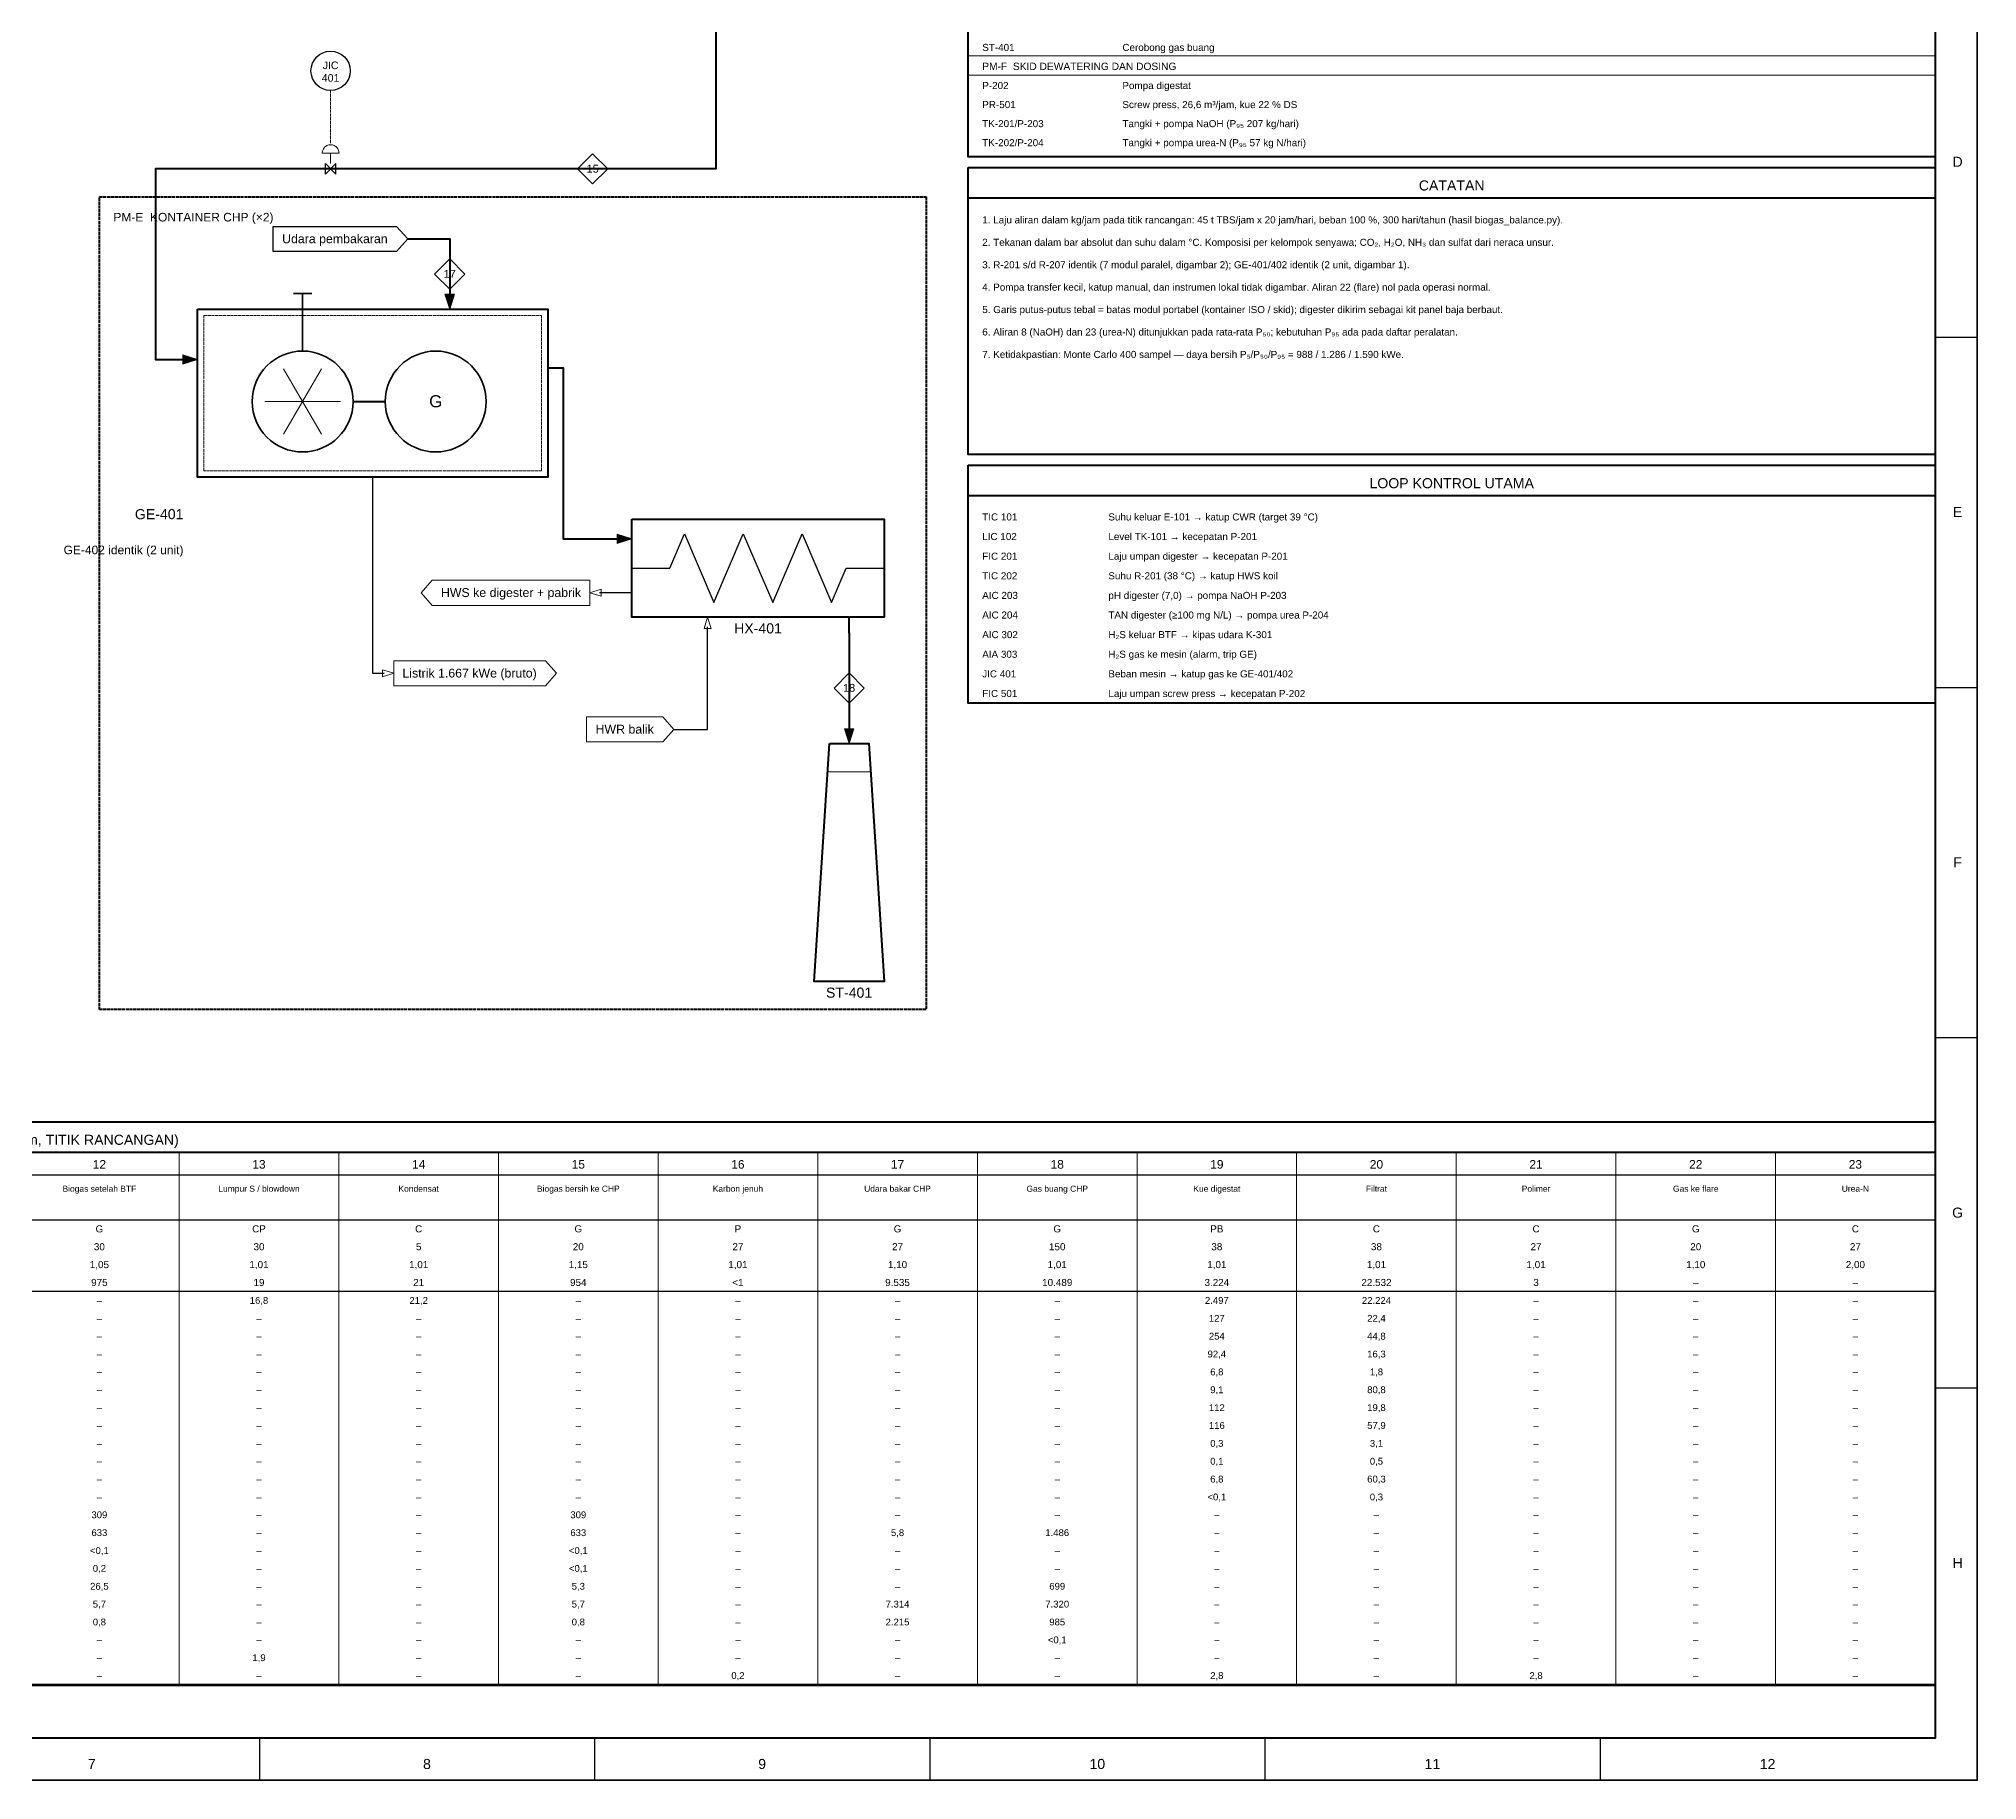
# Model space of a CAD drawing. Header units: millimetres. Extents: x 4 to 590, y 4 to 416.
# Drawn here: x 313.4 to 590, y 4 to 252.6 of the extents above; entities that cross this region are included whole.
import ezdxf
from ezdxf.enums import TextEntityAlignment as Align

# ---------------------------------------------------------------- set-up
doc = ezdxf.new("R2010")
doc.units = ezdxf.units.MM
doc.linetypes.add('DASHED', pattern=[1.524, 1.27, -0.254])
for name, color, linetype in [('PFD-BINGKAI', 7, 'Continuous'), ('PFD-INSTRUMEN', 7, 'Continuous'), ('PFD-PERALATAN', 7, 'Continuous'), ('PFD-PROSES', 7, 'Continuous'), ('PFD-SINYAL', 7, 'Continuous'), ('PFD-TABEL', 7, 'Continuous'), ('PFD-TEKS', 7, 'Continuous'), ('PFD-UTILITAS', 8, 'Continuous')]:
    doc.layers.add(name, color=color, linetype=linetype)
doc.styles.add('PFD', font='arial.ttf')

msp = doc.modelspace()

# ---------------------------------------------------------------- hatches: boundary and pattern name
at = {"layer": 'PFD-PROSES'}
for points in [[(372, 214), (371.32, 216.1), (372.68, 216.1)], [(336, 206.8), (333.9, 206.12), (333.9, 207.48)], [(398, 181.2), (395.9, 180.52), (395.9, 181.88)], [(429, 152), (428.32, 154.1), (429.68, 154.1)]]:
    msp.add_hatch(color=7, dxfattribs=at).paths.add_polyline_path(points)

# ---------------------------------------------------------------- linework, layer by layer
at = {"layer": 'PFD-BINGKAI', "linetype": 'Continuous', "lineweight": 35, "ltscale": 0.35}
msp.add_lwpolyline([(4, 416), (590, 416), (590, 4), (4, 4)], close=True, dxfattribs=at)
at = {"layer": 'PFD-BINGKAI', "linetype": 'Continuous', "lineweight": 70, "ltscale": 0.35}
msp.add_lwpolyline([(10, 410), (584, 410), (584, 10), (10, 10)], close=True, dxfattribs=at)
at = {"layer": 'PFD-BINGKAI', "linetype": 'DASHED', "lineweight": 40, "ltscale": 0.35}
msp.add_lwpolyline([(322, 230), (440, 230), (440, 114), (322, 114)], close=True, dxfattribs=at)
at = {"layer": 'PFD-BINGKAI', "linetype": 'Continuous', "lineweight": 25, "ltscale": 0.35}
for points in [[(584, 210), (590, 210)], [(584, 160), (590, 160)], [(584, 110), (590, 110)], [(584, 60), (590, 60)], [(344.83, 10), (344.83, 4)], [(392.67, 10), (392.67, 4)], [(440.5, 10), (440.5, 4)], [(488.33, 10), (488.33, 4)], [(536.17, 10), (536.17, 4)]]:
    msp.add_lwpolyline(points, dxfattribs=at)
at = {"layer": 'PFD-INSTRUMEN', "lineweight": 30}
msp.add_circle((355, 248), 2.8, dxfattribs=at)
at = {"layer": 'PFD-PERALATAN', "linetype": 'Continuous', "lineweight": 20, "ltscale": 0.35}
msp.add_lwpolyline([(356.2, 236.25), (356.19, 236.38), (356.17, 236.52), (356.13, 236.65), (356.08, 236.77), (356.02, 236.89), (355.94, 237), (355.85, 237.1), (355.75, 237.19), (355.64, 237.27), (355.52, 237.33), (355.4, 237.38), (355.27, 237.42), (355.13, 237.44), (355, 237.45), (354.87, 237.44), (354.73, 237.42), (354.6, 237.38), (354.48, 237.33), (354.36, 237.27), (354.25, 237.19), (354.15, 237.1), (354.06, 237), (353.98, 236.89), (353.92, 236.77), (353.87, 236.65), (353.83, 236.52), (353.81, 236.38), (353.8, 236.25)], close=True, dxfattribs=at)
for points in [[(355, 234.75), (355, 236.25)], [(425.8, 147.92), (432.2, 147.92)]]:
    msp.add_lwpolyline(points, dxfattribs=at)
at = {"layer": 'PFD-PERALATAN', "linetype": 'Continuous', "lineweight": 25, "ltscale": 0.35}
msp.add_lwpolyline([(354.25, 234.75), (355.75, 233.25), (355.75, 234.75), (354.25, 233.25)], close=True, dxfattribs=at)
at = {"layer": 'PFD-PERALATAN', "linetype": 'Continuous', "lineweight": 35, "ltscale": 0.35}
for points in [[(349.7, 216.2), (352.3, 216.2)], [(351, 208), (351, 216.2)]]:
    msp.add_lwpolyline(points, dxfattribs=at)
at = {"layer": 'PFD-PERALATAN', "linetype": 'Continuous', "lineweight": 40, "ltscale": 0.35}
for points in [[(336, 214), (386, 214), (386, 190), (336, 190)], [(398, 184), (434, 184), (434, 170), (398, 170)], [(426.2, 152), (431.8, 152), (434, 118), (424, 118)]]:
    msp.add_lwpolyline(points, close=True, dxfattribs=at)
at = {"layer": 'PFD-PERALATAN', "linetype": 'DASHED', "lineweight": 15, "ltscale": 0.35}
msp.add_lwpolyline([(336.9, 213.1), (385.1, 213.1), (385.1, 190.9), (336.9, 190.9)], close=True, dxfattribs=at)
at = {"layer": 'PFD-PERALATAN', "linetype": 'Continuous', "lineweight": 18, "ltscale": 0.35}
for points in [[(351, 200.8), (348.3, 205.48)], [(351, 200.8), (353.7, 205.48)], [(351, 200.8), (345.6, 200.8)], [(351, 200.8), (348.3, 196.12)], [(351, 200.8), (356.4, 200.8)], [(351, 200.8), (353.7, 196.12)]]:
    msp.add_lwpolyline(points, dxfattribs=at)
at = {"layer": 'PFD-PERALATAN', "linetype": 'Continuous', "lineweight": 40, "ltscale": 0.35}
msp.add_lwpolyline([(358.2, 200.8), (362.8, 200.8)], dxfattribs=at)
at = {"layer": 'PFD-PERALATAN', "linetype": 'Continuous', "lineweight": 30, "ltscale": 0.35}
for points in [[(403.4, 177), (405.5, 181.9), (409.7, 172.1), (413.9, 181.9), (418.1, 172.1), (422.3, 181.9), (426.5, 172.1), (428.6, 177), (434, 177)], [(398, 177), (403.4, 177)]]:
    msp.add_lwpolyline(points, dxfattribs=at)
at = {"layer": 'PFD-PERALATAN', "lineweight": 35}
for centre in [(351, 200.8), (370, 200.8)]:
    msp.add_circle(centre, 7.2, dxfattribs=at)
at = {"layer": 'PFD-PROSES', "linetype": 'Continuous', "lineweight": 50, "ltscale": 0.35}
for points in [[(410, 324), (410, 234), (330, 234), (330, 206.8), (334.21, 206.8)], [(366, 224), (372, 224), (372, 215.78)], [(386, 205.6), (388.2, 205.6), (388.2, 181.2), (396.21, 181.2)], [(428.96, 170), (428.96, 167.8), (429, 167.8), (429, 153.79)]]:
    msp.add_lwpolyline(points, dxfattribs=at)
at = {"layer": 'PFD-PROSES', "linetype": 'Continuous', "lineweight": 5, "ltscale": 0.35}
for points in [[(372, 214), (371.32, 216.1), (372.68, 216.1)], [(336, 206.8), (333.9, 206.12), (333.9, 207.48)], [(398, 181.2), (395.9, 180.52), (395.9, 181.88)], [(429, 152), (428.32, 154.1), (429.68, 154.1)]]:
    msp.add_lwpolyline(points, close=True, dxfattribs=at)
at = {"layer": 'PFD-SINYAL', "linetype": 'DASHED', "lineweight": 18, "ltscale": 0.35}
msp.add_lwpolyline([(355, 245.2), (355, 237.6)], dxfattribs=at)
at = {"layer": 'PFD-TABEL', "linetype": 'Continuous', "lineweight": 50, "ltscale": 0.35}
for points in [[(446, 320), (584, 320), (584, 235.72), (446, 235.72)], [(446, 234.22), (584, 234.22), (584, 193.22), (446, 193.22)], [(446, 234.22), (584, 234.22), (584, 229.82), (446, 229.82)], [(446, 191.72), (584, 191.72), (584, 157.72), (446, 157.72)], [(446, 191.72), (584, 191.72), (584, 187.32), (446, 187.32)], [(10, 98), (584, 98), (584, 17.5), (10, 17.5)], [(10, 98), (584, 98), (584, 93.6), (10, 93.6)]]:
    msp.add_lwpolyline(points, close=True, dxfattribs=at)
at = {"layer": 'PFD-TABEL', "linetype": 'Continuous', "lineweight": 15, "ltscale": 0.35}
msp.add_lwpolyline([(446, 250.12), (584, 250.12), (584, 247.4), (446, 247.4)], close=True, dxfattribs=at)
at = {"layer": 'PFD-TABEL', "linetype": 'Continuous', "lineweight": 13, "ltscale": 0.35}
for points in [[(333.39, 93.6), (333.39, 17.5)], [(356.17, 93.6), (356.17, 17.5)], [(378.96, 93.6), (378.96, 17.5)], [(401.74, 93.6), (401.74, 17.5)], [(424.52, 93.6), (424.52, 17.5)], [(447.3, 93.6), (447.3, 17.5)], [(470.09, 93.6), (470.09, 17.5)], [(492.87, 93.6), (492.87, 17.5)], [(515.65, 93.6), (515.65, 17.5)], [(538.43, 93.6), (538.43, 17.5)], [(561.22, 93.6), (561.22, 17.5)]]:
    msp.add_lwpolyline(points, dxfattribs=at)
at = {"layer": 'PFD-TABEL', "linetype": 'Continuous', "lineweight": 30, "ltscale": 0.35}
for points in [[(10, 90.4), (584, 90.4)], [(10, 84), (584, 84)], [(10, 73.8), (584, 73.8)], [(10, 17.7), (584, 17.7)]]:
    msp.add_lwpolyline(points, dxfattribs=at)
at = {"layer": 'PFD-TEKS', "linetype": 'Continuous', "lineweight": 30, "ltscale": 0.35}
for points in [[(392.4, 236.15), (394.55, 234), (392.4, 231.85), (390.25, 234)], [(346.82, 225.8), (364.4, 225.8), (366, 224), (364.4, 222.2), (346.82, 222.2)], [(372, 221.15), (374.15, 219), (372, 216.85), (369.85, 219)], [(429, 162.05), (431.15, 159.9), (429, 157.75), (426.85, 159.9)]]:
    msp.add_lwpolyline(points, close=True, dxfattribs=at)
at = {"layer": 'PFD-TEKS', "linetype": 'Continuous', "lineweight": 20, "ltscale": 0.35, "true_color": 0x505050}
for points in [[(392, 175.3), (369.51, 175.3), (367.91, 173.5), (369.51, 171.7), (392, 171.7)], [(364, 163.8), (385.66, 163.8), (387.26, 162), (385.66, 160.2), (364, 160.2)], [(391.54, 155.8), (402.4, 155.8), (404, 154), (402.4, 152.2), (391.54, 152.2)]]:
    msp.add_lwpolyline(points, close=True, dxfattribs=at)
at = {"layer": 'PFD-UTILITAS', "linetype": 'Continuous', "lineweight": 25, "ltscale": 0.35, "true_color": 0x505050}
for points in [[(361, 190), (361, 162), (362.64, 162)], [(398, 173.5), (393.36, 173.5)], [(404, 154), (408.8, 154), (408.8, 168.64)]]:
    msp.add_lwpolyline(points, dxfattribs=at)
at = {"layer": 'PFD-UTILITAS', "linetype": 'Continuous', "lineweight": 5, "ltscale": 0.35, "true_color": 0x505050}
for points in [[(392, 173.5), (393.6, 174), (393.6, 173)], [(408.8, 170), (409.3, 168.4), (408.3, 168.4)], [(364, 162), (362.4, 161.5), (362.4, 162.5)]]:
    msp.add_lwpolyline(points, close=True, dxfattribs=at)

# ---------------------------------------------------------------- texts
at = {"layer": 'PFD-BINGKAI', "style": 'PFD'}
for s, p in [('D', (587.2, 234.3)), ('E', (587.2, 184.3)), ('F', (587.2, 134.3)), ('G', (587.2, 84.3)), ('H', (587.2, 34.3)), ('7', (320.92, 5.6)), ('8', (368.75, 5.6)), ('9', (416.58, 5.6)), ('10', (464.42, 5.6)), ('11', (512.25, 5.6)), ('12', (560.08, 5.6))]:
    msp.add_text(s, height=1.44, dxfattribs=at).set_placement(p, align=Align.CENTER)
at = {"layer": 'PFD-INSTRUMEN', "style": 'PFD'}
for s, p in [('JIC', (355, 248.25)), ('401', (355, 246.45))]:
    msp.add_text(s, height=1.08, dxfattribs=at).set_placement(p, align=Align.CENTER)
at = {"layer": 'PFD-TABEL', "style": 'PFD'}
for s, height, p in [('ST-401', 1.008, (448, 250.84)), ('Cerobong gas buang', 1.008, (468, 250.84)), ('PM-F  SKID DEWATERING DAN DOSING', 1.044, (448, 248.12)), ('P-202', 1.008, (448, 245.4)), ('Pompa digestat', 1.008, (468, 245.4)), ('PR-501', 1.008, (448, 242.68)), ('Screw press, 26,6 m³/jam, kue 22 % DS', 1.008, (468, 242.68)), ('TK-201/P-203', 1.008, (448, 239.96)), ('Tangki + pompa NaOH (P₉₅ 207 kg/hari)', 1.008, (468, 239.96)), ('TK-202/P-204', 1.008, (448, 237.24)), ('Tangki + pompa urea-N (P₉₅ 57 kg N/hari)', 1.008, (468, 237.24)), ('1. Laju aliran dalam kg/jam pada titik rancangan: 45 t TBS/jam x 20 jam/hari, beban 100 %, 300 hari/tahun (hasil biogas_balance.py).', 1.008, (448, 226.22)), ('2. Tekanan dalam bar absolut dan suhu dalam °C. Komposisi per kelompok senyawa; CO₂, H₂O, NH₃ dan sulfat dari neraca unsur.', 1.008, (448, 223.02)), ('3. R-201 s/d R-207 identik (7 modul paralel, digambar 2); GE-401/402 identik (2 unit, digambar 1).', 1.008, (448, 219.82)), ('4. Pompa transfer kecil, katup manual, dan instrumen lokal tidak digambar. Aliran 22 (flare) nol pada operasi normal.', 1.008, (448, 216.62)), ('5. Garis putus-putus tebal = batas modul portabel (kontainer ISO / skid); digester dikirim sebagai kit panel baja berbaut.', 1.008, (448, 213.42)), ('6. Aliran 8 (NaOH) dan 23 (urea-N) ditunjukkan pada rata-rata P₅₀; kebutuhan P₉₅ ada pada daftar peralatan.', 1.008, (448, 210.22)), ('7. Ketidakpastian: Monte Carlo 400 sampel — daya bersih P₅/P₅₀/P₉₅ = 988 / 1.286 / 1.590 kWe.', 1.008, (448, 207.02)), ('TIC 101', 1.008, (448, 183.82)), ('Suhu keluar E-101 → katup CWR (target 39 °C)', 1.008, (466, 183.82)), ('LIC 102', 1.008, (448, 181.02)), ('Level TK-101 → kecepatan P-201', 1.008, (466, 181.02)), ('FIC 201', 1.008, (448, 178.22)), ('Laju umpan digester → kecepatan P-201', 1.008, (466, 178.22)), ('TIC 202', 1.008, (448, 175.42)), ('Suhu R-201 (38 °C) → katup HWS koil', 1.008, (466, 175.42)), ('AIC 203', 1.008, (448, 172.62)), ('pH digester (7,0) → pompa NaOH P-203', 1.008, (466, 172.62)), ('AIC 204', 1.008, (448, 169.82)), ('TAN digester (≥100 mg N/L) → pompa urea P-204', 1.008, (466, 169.82)), ('AIC 302', 1.008, (448, 167.02)), ('H₂S keluar BTF → kipas udara K-301', 1.008, (466, 167.02)), ('AIA 303', 1.008, (448, 164.22)), ('H₂S gas ke mesin (alarm, trip GE)', 1.008, (466, 164.22)), ('JIC 401', 1.008, (448, 161.42)), ('Beban mesin → katup gas ke GE-401/402', 1.008, (466, 161.42)), ('FIC 501', 1.008, (448, 158.62)), ('Laju umpan screw press → kecepatan P-202', 1.008, (466, 158.62))]:
    msp.add_text(s, height=height, dxfattribs=at).set_placement(p)
for s, height, p in [('CATATAN', 1.44, (515, 230.92)), ('LOOP KONTROL UTAMA', 1.44, (515, 188.42)), ('TABEL ALIRAN MATERIAL (LAJU MASSA DALAM kg/jam, TITIK RANCANGAN)', 1.44, (297, 94.7)), ('12', 1.224, (322, 91.3)), ('13', 1.224, (344.78, 91.3)), ('14', 1.224, (367.57, 91.3)), ('15', 1.224, (390.35, 91.3)), ('16', 1.224, (413.13, 91.3)), ('17', 1.224, (435.91, 91.3)), ('18', 1.224, (458.7, 91.3)), ('19', 1.224, (481.48, 91.3)), ('20', 1.224, (504.26, 91.3)), ('21', 1.224, (527.04, 91.3)), ('22', 1.224, (549.83, 91.3)), ('23', 1.224, (572.61, 91.3)), ('Biogas setelah BTF', 0.864, (322, 88)), ('Lumpur S / blowdown', 0.864, (344.78, 88)), ('Kondensat', 0.864, (367.57, 88)), ('Biogas bersih ke CHP', 0.864, (390.35, 88)), ('Karbon jenuh', 0.864, (413.13, 88)), ('Udara bakar CHP', 0.864, (435.91, 88)), ('Gas buang CHP', 0.864, (458.7, 88)), ('Kue digestat', 0.864, (481.48, 88)), ('Filtrat', 0.864, (504.26, 88)), ('Polimer', 0.864, (527.04, 88)), ('Gas ke flare', 0.864, (549.83, 88)), ('Urea-N', 0.864, (572.61, 88)), ('G', 1.01, (322, 82.2)), ('CP', 1.008, (344.78, 82.2)), ('C', 1.01, (367.57, 82.2)), ('G', 1.01, (390.35, 82.2)), ('P', 1.01, (413.13, 82.2)), ('G', 1.01, (435.91, 82.2)), ('G', 1.01, (458.7, 82.2)), ('PB', 1.008, (481.48, 82.2)), ('C', 1.01, (504.26, 82.2)), ('C', 1.01, (527.04, 82.2)), ('G', 1.01, (549.83, 82.2)), ('C', 1.01, (572.61, 82.2)), ('30', 1.008, (322, 79.65)), ('30', 1.008, (344.78, 79.65)), ('5', 1.01, (367.57, 79.65)), ('20', 1.008, (390.35, 79.65)), ('27', 1.008, (413.13, 79.65)), ('27', 1.008, (435.91, 79.65)), ('150', 1.008, (458.7, 79.65)), ('38', 1.008, (481.48, 79.65)), ('38', 1.008, (504.26, 79.65)), ('27', 1.008, (527.04, 79.65)), ('20', 1.008, (549.83, 79.65)), ('27', 1.008, (572.61, 79.65)), ('1,05', 1.008, (322, 77.1)), ('1,01', 1.008, (344.78, 77.1)), ('1,01', 1.008, (367.57, 77.1)), ('1,15', 1.008, (390.35, 77.1)), ('1,01', 1.008, (413.13, 77.1)), ('1,10', 1.008, (435.91, 77.1)), ('1,01', 1.008, (458.7, 77.1)), ('1,01', 1.008, (481.48, 77.1)), ('1,01', 1.008, (504.26, 77.1)), ('1,01', 1.008, (527.04, 77.1)), ('1,10', 1.008, (549.83, 77.1)), ('2,00', 1.008, (572.61, 77.1)), ('975', 1.008, (322, 74.55)), ('19', 1.008, (344.78, 74.55)), ('21', 1.008, (367.57, 74.55)), ('954', 1.008, (390.35, 74.55)), ('<1', 1.008, (413.13, 74.55)), ('9.535', 1.008, (435.91, 74.55)), ('10.489', 1.008, (458.7, 74.55)), ('3.224', 1.008, (481.48, 74.55)), ('22.532', 1.008, (504.26, 74.55)), ('3', 1.01, (527.04, 74.55)), ('–', 1.01, (549.83, 74.55)), ('–', 1.01, (572.61, 74.55)), ('–', 0.972, (322, 72)), ('16,8', 0.972, (344.78, 72)), ('21,2', 0.972, (367.57, 72)), ('–', 0.972, (390.35, 72)), ('–', 0.972, (413.13, 72)), ('–', 0.972, (435.91, 72)), ('–', 0.972, (458.7, 72)), ('2.497', 0.972, (481.48, 72)), ('22.224', 0.972, (504.26, 72)), ('–', 0.972, (527.04, 72)), ('–', 0.972, (549.83, 72)), ('–', 0.972, (572.61, 72)), ('–', 0.972, (322, 69.45)), ('–', 0.972, (344.78, 69.45)), ('–', 0.972, (367.57, 69.45)), ('–', 0.972, (390.35, 69.45)), ('–', 0.972, (413.13, 69.45)), ('–', 0.972, (435.91, 69.45)), ('–', 0.972, (458.7, 69.45)), ('127', 0.972, (481.48, 69.45)), ('22,4', 0.972, (504.26, 69.45)), ('–', 0.972, (527.04, 69.45)), ('–', 0.972, (549.83, 69.45)), ('–', 0.972, (572.61, 69.45)), ('–', 0.972, (322, 66.9)), ('–', 0.972, (344.78, 66.9)), ('–', 0.972, (367.57, 66.9)), ('–', 0.972, (390.35, 66.9)), ('–', 0.972, (413.13, 66.9)), ('–', 0.972, (435.91, 66.9)), ('–', 0.972, (458.7, 66.9)), ('254', 0.972, (481.48, 66.9)), ('44,8', 0.972, (504.26, 66.9)), ('–', 0.972, (527.04, 66.9)), ('–', 0.972, (549.83, 66.9)), ('–', 0.972, (572.61, 66.9)), ('–', 0.972, (322, 64.35)), ('–', 0.972, (344.78, 64.35)), ('–', 0.972, (367.57, 64.35)), ('–', 0.972, (390.35, 64.35)), ('–', 0.972, (413.13, 64.35)), ('–', 0.972, (435.91, 64.35)), ('–', 0.972, (458.7, 64.35)), ('92,4', 0.972, (481.48, 64.35)), ('16,3', 0.972, (504.26, 64.35)), ('–', 0.972, (527.04, 64.35)), ('–', 0.972, (549.83, 64.35)), ('–', 0.972, (572.61, 64.35)), ('–', 0.972, (322, 61.8)), ('–', 0.972, (344.78, 61.8)), ('–', 0.972, (367.57, 61.8)), ('–', 0.972, (390.35, 61.8)), ('–', 0.972, (413.13, 61.8)), ('–', 0.972, (435.91, 61.8)), ('–', 0.972, (458.7, 61.8)), ('6,8', 0.972, (481.48, 61.8)), ('1,8', 0.972, (504.26, 61.8)), ('–', 0.972, (527.04, 61.8)), ('–', 0.972, (549.83, 61.8)), ('–', 0.972, (572.61, 61.8)), ('–', 0.972, (322, 59.25)), ('–', 0.972, (344.78, 59.25)), ('–', 0.972, (367.57, 59.25)), ('–', 0.972, (390.35, 59.25)), ('–', 0.972, (413.13, 59.25)), ('–', 0.972, (435.91, 59.25)), ('–', 0.972, (458.7, 59.25)), ('9,1', 0.972, (481.48, 59.25)), ('80,8', 0.972, (504.26, 59.25)), ('–', 0.972, (527.04, 59.25)), ('–', 0.972, (549.83, 59.25)), ('–', 0.972, (572.61, 59.25)), ('–', 0.972, (322, 56.7)), ('–', 0.972, (344.78, 56.7)), ('–', 0.972, (367.57, 56.7)), ('–', 0.972, (390.35, 56.7)), ('–', 0.972, (413.13, 56.7)), ('–', 0.972, (435.91, 56.7)), ('–', 0.972, (458.7, 56.7)), ('112', 0.972, (481.48, 56.7)), ('19,8', 0.972, (504.26, 56.7)), ('–', 0.972, (527.04, 56.7)), ('–', 0.972, (549.83, 56.7)), ('–', 0.972, (572.61, 56.7)), ('–', 0.972, (322, 54.15)), ('–', 0.972, (344.78, 54.15)), ('–', 0.972, (367.57, 54.15)), ('–', 0.972, (390.35, 54.15)), ('–', 0.972, (413.13, 54.15)), ('–', 0.972, (435.91, 54.15)), ('–', 0.972, (458.7, 54.15)), ('116', 0.972, (481.48, 54.15)), ('0,3', 0.972, (481.48, 51.6)), ('57,9', 0.972, (504.26, 54.15)), ('3,1', 0.972, (504.26, 51.6)), ('–', 0.972, (527.04, 54.15)), ('–', 0.972, (549.83, 54.15)), ('–', 0.972, (572.61, 54.15)), ('–', 0.972, (322, 51.6)), ('–', 0.972, (344.78, 51.6)), ('–', 0.972, (367.57, 51.6)), ('–', 0.972, (390.35, 51.6)), ('–', 0.972, (413.13, 51.6)), ('–', 0.972, (435.91, 51.6)), ('–', 0.972, (458.7, 51.6)), ('0,1', 0.972, (481.48, 49.05)), ('0,5', 0.972, (504.26, 49.05)), ('–', 0.972, (527.04, 51.6)), ('–', 0.972, (549.83, 51.6)), ('–', 0.972, (572.61, 51.6)), ('–', 0.972, (322, 49.05)), ('–', 0.972, (344.78, 49.05)), ('–', 0.972, (367.57, 49.05)), ('–', 0.972, (390.35, 49.05)), ('–', 0.972, (413.13, 49.05)), ('–', 0.972, (435.91, 49.05)), ('–', 0.972, (458.7, 49.05)), ('6,8', 0.972, (481.48, 46.5)), ('60,3', 0.972, (504.26, 46.5)), ('–', 0.972, (527.04, 49.05)), ('–', 0.972, (549.83, 49.05)), ('–', 0.972, (572.61, 49.05)), ('–', 0.972, (322, 46.5)), ('–', 0.972, (322, 43.95)), ('–', 0.972, (344.78, 46.5)), ('–', 0.972, (344.78, 43.95)), ('–', 0.972, (367.57, 46.5)), ('–', 0.972, (367.57, 43.95)), ('–', 0.972, (390.35, 46.5)), ('–', 0.972, (390.35, 43.95)), ('–', 0.972, (413.13, 46.5)), ('–', 0.972, (413.13, 43.95)), ('–', 0.972, (435.91, 46.5)), ('–', 0.972, (435.91, 43.95)), ('–', 0.972, (458.7, 46.5)), ('–', 0.972, (458.7, 43.95)), ('<0,1', 0.972, (481.48, 43.95)), ('0,3', 0.972, (504.26, 43.95)), ('–', 0.972, (527.04, 46.5)), ('–', 0.972, (527.04, 43.95)), ('–', 0.972, (549.83, 46.5)), ('–', 0.972, (549.83, 43.95)), ('–', 0.972, (572.61, 46.5)), ('–', 0.972, (572.61, 43.95)), ('309', 0.972, (322, 41.4)), ('–', 0.972, (344.78, 41.4)), ('–', 0.972, (367.57, 41.4)), ('309', 0.972, (390.35, 41.4)), ('–', 0.972, (413.13, 41.4)), ('–', 0.972, (435.91, 41.4)), ('–', 0.972, (458.7, 41.4)), ('–', 0.972, (481.48, 41.4)), ('–', 0.972, (504.26, 41.4)), ('–', 0.972, (527.04, 41.4)), ('–', 0.972, (549.83, 41.4)), ('–', 0.972, (572.61, 41.4)), ('633', 0.972, (322, 38.85)), ('–', 0.972, (344.78, 38.85)), ('–', 0.972, (367.57, 38.85)), ('633', 0.972, (390.35, 38.85)), ('–', 0.972, (413.13, 38.85)), ('5,8', 0.972, (435.91, 38.85)), ('1.486', 0.972, (458.7, 38.85)), ('–', 0.972, (481.48, 38.85)), ('–', 0.972, (504.26, 38.85)), ('–', 0.972, (527.04, 38.85)), ('–', 0.972, (549.83, 38.85)), ('–', 0.972, (572.61, 38.85)), ('<0,1', 0.972, (322, 36.3)), ('–', 0.972, (344.78, 36.3)), ('–', 0.972, (367.57, 36.3)), ('<0,1', 0.972, (390.35, 36.3)), ('–', 0.972, (413.13, 36.3)), ('–', 0.972, (435.91, 36.3)), ('–', 0.972, (458.7, 36.3)), ('–', 0.972, (481.48, 36.3)), ('–', 0.972, (504.26, 36.3)), ('–', 0.972, (527.04, 36.3)), ('–', 0.972, (549.83, 36.3)), ('–', 0.972, (572.61, 36.3)), ('0,2', 0.972, (322, 33.75)), ('–', 0.972, (344.78, 33.75)), ('–', 0.972, (367.57, 33.75)), ('<0,1', 0.972, (390.35, 33.75)), ('–', 0.972, (413.13, 33.75)), ('–', 0.972, (435.91, 33.75)), ('–', 0.972, (458.7, 33.75)), ('–', 0.972, (481.48, 33.75)), ('–', 0.972, (504.26, 33.75)), ('–', 0.972, (527.04, 33.75)), ('–', 0.972, (549.83, 33.75)), ('–', 0.972, (572.61, 33.75)), ('26,5', 0.972, (322, 31.2)), ('–', 0.972, (344.78, 31.2)), ('–', 0.972, (367.57, 31.2)), ('5,3', 0.972, (390.35, 31.2)), ('–', 0.972, (413.13, 31.2)), ('–', 0.972, (435.91, 31.2)), ('699', 0.972, (458.7, 31.2)), ('–', 0.972, (481.48, 31.2)), ('–', 0.972, (504.26, 31.2)), ('–', 0.972, (527.04, 31.2)), ('–', 0.972, (549.83, 31.2)), ('–', 0.972, (572.61, 31.2)), ('5,7', 0.972, (322, 28.65)), ('–', 0.972, (344.78, 28.65)), ('–', 0.972, (367.57, 28.65)), ('5,7', 0.972, (390.35, 28.65)), ('–', 0.972, (413.13, 28.65)), ('7.314', 0.972, (435.91, 28.65)), ('7.320', 0.972, (458.7, 28.65)), ('–', 0.972, (481.48, 28.65)), ('–', 0.972, (504.26, 28.65)), ('–', 0.972, (527.04, 28.65)), ('–', 0.972, (549.83, 28.65)), ('–', 0.972, (572.61, 28.65)), ('0,8', 0.972, (322, 26.1)), ('–', 0.972, (344.78, 26.1)), ('–', 0.972, (367.57, 26.1)), ('0,8', 0.972, (390.35, 26.1)), ('–', 0.972, (413.13, 26.1)), ('2.215', 0.972, (435.91, 26.1)), ('985', 0.972, (458.7, 26.1)), ('–', 0.972, (481.48, 26.1)), ('–', 0.972, (504.26, 26.1)), ('–', 0.972, (527.04, 26.1)), ('–', 0.972, (549.83, 26.1)), ('–', 0.972, (572.61, 26.1)), ('–', 0.972, (322, 23.55)), ('–', 0.972, (344.78, 23.55)), ('–', 0.972, (367.57, 23.55)), ('–', 0.972, (390.35, 23.55)), ('–', 0.972, (413.13, 23.55)), ('–', 0.972, (435.91, 23.55)), ('<0,1', 0.972, (458.7, 23.55)), ('–', 0.972, (481.48, 23.55)), ('–', 0.972, (504.26, 23.55)), ('–', 0.972, (527.04, 23.55)), ('–', 0.972, (549.83, 23.55)), ('–', 0.972, (572.61, 23.55)), ('–', 0.972, (322, 21)), ('1,9', 0.972, (344.78, 21)), ('–', 0.972, (367.57, 21)), ('–', 0.972, (390.35, 21)), ('0,2', 0.972, (413.13, 18.45)), ('–', 0.972, (413.13, 21)), ('–', 0.972, (435.91, 21)), ('–', 0.972, (458.7, 21)), ('2,8', 0.972, (481.48, 18.45)), ('–', 0.972, (481.48, 21)), ('–', 0.972, (504.26, 21)), ('2,8', 0.972, (527.04, 18.45)), ('–', 0.972, (527.04, 21)), ('–', 0.972, (549.83, 21)), ('–', 0.972, (572.61, 21)), ('–', 0.972, (322, 18.45)), ('–', 0.972, (344.78, 18.45)), ('–', 0.972, (367.57, 18.45)), ('–', 0.972, (390.35, 18.45)), ('–', 0.972, (435.91, 18.45)), ('–', 0.972, (458.7, 18.45)), ('–', 0.972, (504.26, 18.45)), ('–', 0.972, (549.83, 18.45)), ('–', 0.972, (572.61, 18.45))]:
    msp.add_text(s, height=height, dxfattribs=at).set_placement(p, align=Align.CENTER)
at = {"layer": 'PFD-TEKS', "style": 'PFD'}
for s, height, p in [('15', 1.116, (392.4, 233.47)), ('Udara pembakaran', 1.26, (355.61, 223.4)), ('17', 1.116, (372, 218.47)), ('G', 1.73, (370, 199.97)), ('HX-401', 1.44, (416, 167.7)), ('18', 1.116, (429, 159.37)), ('ST-401', 1.44, (429, 115.7))]:
    msp.add_text(s, height=height, dxfattribs=at).set_placement(p, align=Align.CENTER)
msp.add_text('PM-E  KONTAINER CHP (×2)', height=1.224, dxfattribs=at).set_placement((324, 226.5))
for s, height, p in [('GE-401', 1.44, (334, 184)), ('GE-402 identik (2 unit)', 1.224, (334, 179))]:
    msp.add_text(s, height=height, dxfattribs=at).set_placement(p, align=Align.RIGHT)
at = {"layer": 'PFD-TEKS', "true_color": 0x505050, "style": 'PFD'}
for s, p in [('HWS ke digester + pabrik', (380.75, 172.9)), ('Listrik 1.667 kWe (bruto)', (374.83, 161.4)), ('HWR balik', (396.97, 153.4))]:
    msp.add_text(s, height=1.26, dxfattribs=at).set_placement(p, align=Align.CENTER)

doc.saveas('drawing.dxf')
